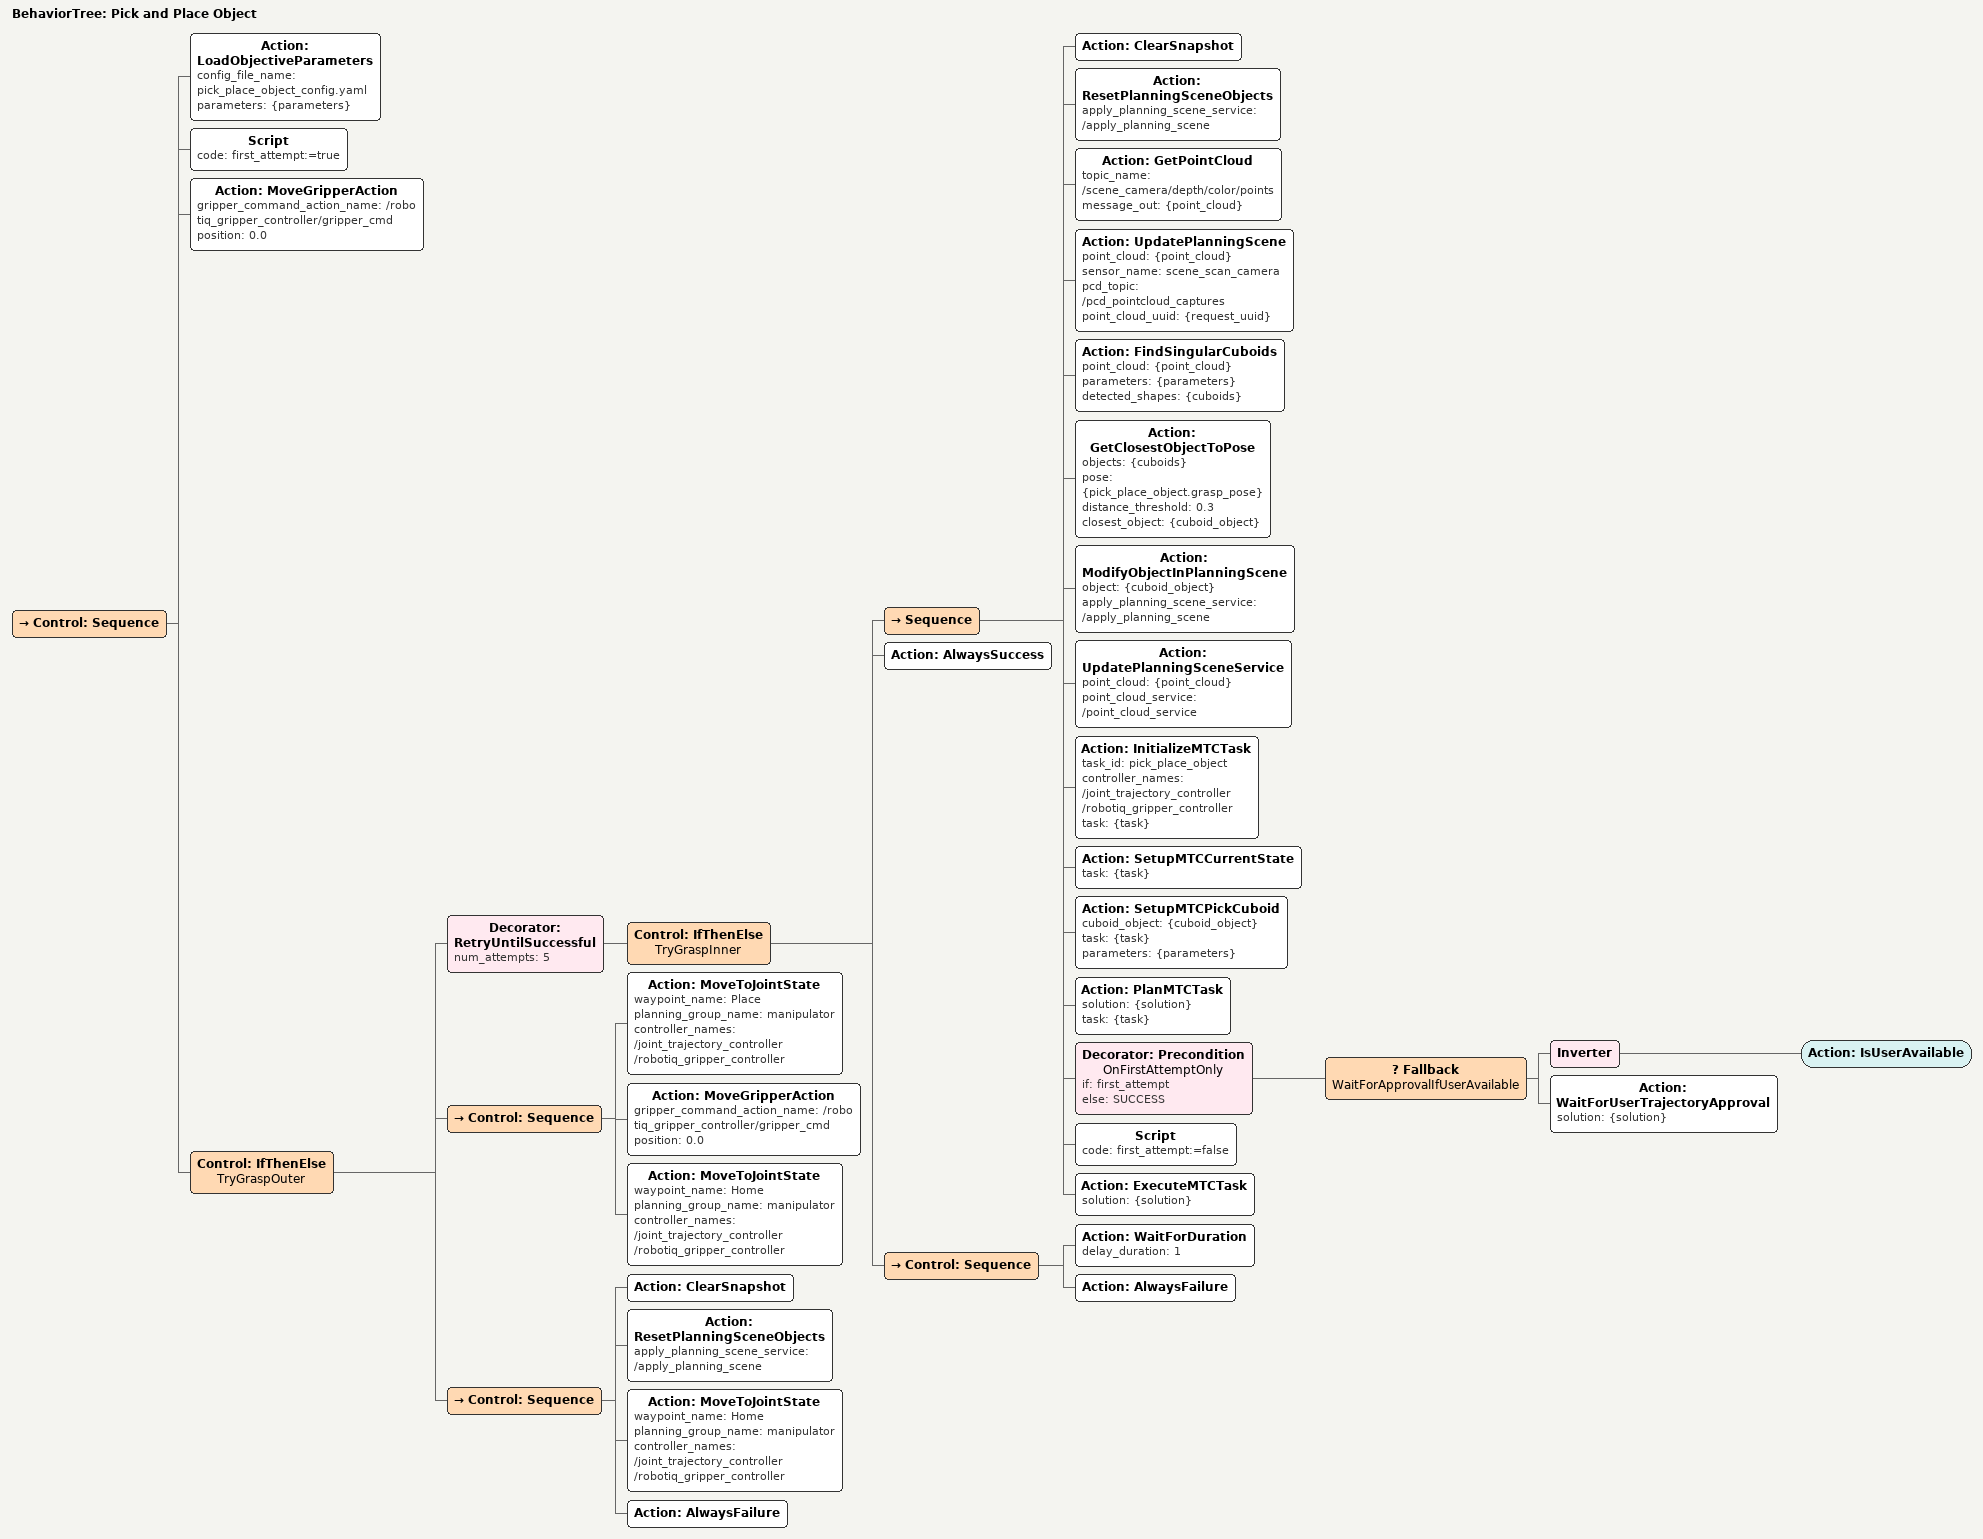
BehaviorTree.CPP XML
<?xml version="1.0"?>
  <root BTCPP_format="4" main_tree_to_execute="Pick and Place Object">
    <BehaviorTree ID="Pick and Place Object" _description="Pick up a small object and place it at a known location">
        <Control ID="Sequence">
            <Action ID="LoadObjectiveParameters" config_file_name="pick_place_object_config.yaml" parameters="{parameters}"/>
            <Script code="first_attempt:=true" />
            <!-- Open the gripper before doing any planning. -->
            <Action ID="MoveGripperAction" gripper_command_action_name="/robotiq_gripper_controller/gripper_cmd" position="0.0"/>

            <Control ID="IfThenElse" name="TryGraspOuter">
                <Decorator ID="RetryUntilSuccessful" num_attempts="5">
                    <Control ID="IfThenElse" name="TryGraspInner">
                        <Sequence>
                            <!-- Clear the collision octree. -->
                            <Action ID="ClearSnapshot"/>
                            <!-- Remove any objects which might remain in the planning scene from previous pick attempts -->
                            <Action ID="ResetPlanningSceneObjects" apply_planning_scene_service="/apply_planning_scene"/>
                            <!-- Get the latest point cloud from the target topic-->
                            <Action ID="GetPointCloud" topic_name="/scene_camera/depth/color/points" message_out="{point_cloud}"/>
                            <!-- Publish point cloud for display by UI -->
                            <Action ID="UpdatePlanningScene" point_cloud="{point_cloud}" sensor_name="scene_scan_camera" pcd_topic="/pcd_pointcloud_captures" point_cloud_uuid="{request_uuid}"/>
                            <!-- Detect all cuboids in that point cloud-->
                            <Action ID="FindSingularCuboids" point_cloud="{point_cloud}" parameters="{parameters}" detected_shapes="{cuboids}"/>
                            <!-- Find the closest cuboid to the pose calculated from the user's original click -->
                            <Action ID="GetClosestObjectToPose" objects="{cuboids}" pose="{pick_place_object.grasp_pose}" distance_threshold="0.3" closest_object="{cuboid_object}"/>
                            <!-- Add this cuboid to the planning scene. -->
                            <Action ID="ModifyObjectInPlanningScene" object="{cuboid_object}" apply_planning_scene_service="/apply_planning_scene"/>
                            <!-- Use point cloud to update the collision octomap (happens after ModifyObjectInPlanningScene so the cuboid is excluded from the octomap)-->
                            <Action ID="UpdatePlanningSceneService" point_cloud="{point_cloud}" point_cloud_service="/point_cloud_service"/>

                            <!-- Set up an MTC task to pick the cuboid and then plan the task. -->
                            <Action ID="InitializeMTCTask" task_id="pick_place_object" controller_names="/joint_trajectory_controller /robotiq_gripper_controller" task="{task}"/>
                            <Action ID="SetupMTCCurrentState" task="{task}"/>
                            <Action ID="SetupMTCPickCuboid" cuboid_object="{cuboid_object}" task="{task}" parameters="{parameters}"/>
                            <Action ID="PlanMTCTask" solution="{solution}" task="{task}"/>

                            <!-- Send trajectory preview to user only if this is the first time trying to pick the object. -->
                            <Decorator ID="Precondition" name="OnFirstAttemptOnly" if="first_attempt" else="SUCCESS">
                                <Fallback name="WaitForApprovalIfUserAvailable">
                                    <Inverter>
                                        <Action ID="IsUserAvailable" />
                                    </Inverter>
                                    <Action ID="WaitForUserTrajectoryApproval" solution="{solution}" />
                                </Fallback>
                            </Decorator>

                            <!-- Set value to port to skip preview on following attempts. -->
                            <Script code="first_attempt:=false" />

                            <!-- Execute the entire solution. -->
                            <Action ID="ExecuteMTCTask" solution="{solution}"/>
                        </Sequence>

                        <!-- The "Then" condition of the TryGraspInner IfThenElse control. If motion execution succeeded, emit a success to exit the retry loop. -->
                        <Action ID="AlwaysSuccess"/>

                        <!-- The "Else" condition of the TryGraspInner IfThenElse control.  We will reach this part of the Objective if the system detects a significant change in the target object. -->
                        <Control ID="Sequence">
                            <!-- Pause for a short duration, then emit a failure to trigger a retry. -->
                            <Action ID="WaitForDuration" delay_duration="1"/>
                            <Action ID="AlwaysFailure"/>
                        </Control>
                    </Control>
                </Decorator>

                <!-- The "Then" condition of the TryGraspOuter IfThenElse control. After successful grasp, move to dropoff pose and release object, then return home. -->
                <Control ID="Sequence">
                    <Action ID="MoveToJointState" waypoint_name="Place" planning_group_name="manipulator" controller_names="/joint_trajectory_controller /robotiq_gripper_controller"/>
                    <Action ID="MoveGripperAction" gripper_command_action_name="/robotiq_gripper_controller/gripper_cmd" position="0.0"/>
                    <Action ID="MoveToJointState" waypoint_name="Home" planning_group_name="manipulator" controller_names="/joint_trajectory_controller /robotiq_gripper_controller"/>
                </Control>

                <!-- The "Else" condition of the TryGraspOuter IfThenElse control. Move to the Home pose if all retry attempts failed. -->
                <Control ID="Sequence">
                    <Action ID="ClearSnapshot"/>
                    <Action ID="ResetPlanningSceneObjects" apply_planning_scene_service="/apply_planning_scene"/>
                    <Action ID="MoveToJointState" waypoint_name="Home" planning_group_name="manipulator" controller_names="/joint_trajectory_controller /robotiq_gripper_controller"/>
                    <Action ID="AlwaysFailure"/>
                </Control>
            </Control>
        </Control>
    </BehaviorTree>
</root>
